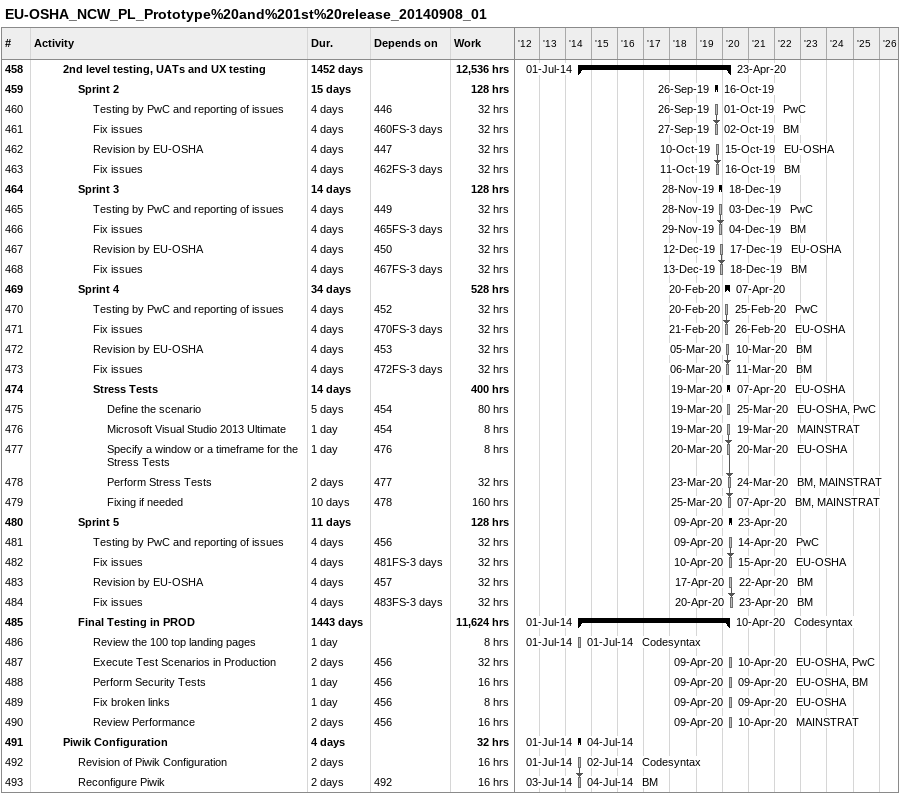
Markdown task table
EU-OSHA_NCW_PL_Prototype%20and%201st%20release_20140908_01

| ID | Level | Task | Duration | Start | Finish | Predecessors | Resources | Work (h) |
|---|---|---|---|---|---|---|---|---|
| 458 | 3 | **2nd level testing, UATs and UX testing** | 1452d | 2014-07-01 | 2020-04-23 |  |  | 12536 |
| 459 | 4 | **Sprint 2** | 15d | 2019-09-26 | 2019-10-16 |  |  | 128 |
| 460 | 5 | Testing by PwC and reporting of issues | 4d | 2019-09-26 | 2019-10-01 | 446 | PwC | 32 |
| 461 | 5 | Fix issues | 4d | 2019-09-27 | 2019-10-02 | 460FS-3d | BM | 32 |
| 462 | 5 | Revision by EU-OSHA | 4d | 2019-10-10 | 2019-10-15 | 447 | EU-OSHA | 32 |
| 463 | 5 | Fix issues | 4d | 2019-10-11 | 2019-10-16 | 462FS-3d | BM | 32 |
| 464 | 4 | **Sprint 3** | 14d | 2019-11-28 | 2019-12-18 |  |  | 128 |
| 465 | 5 | Testing by PwC and reporting of issues | 4d | 2019-11-28 | 2019-12-03 | 449 | PwC | 32 |
| 466 | 5 | Fix issues | 4d | 2019-11-29 | 2019-12-04 | 465FS-3d | BM | 32 |
| 467 | 5 | Revision by EU-OSHA | 4d | 2019-12-12 | 2019-12-17 | 450 | EU-OSHA | 32 |
| 468 | 5 | Fix issues | 4d | 2019-12-13 | 2019-12-18 | 467FS-3d | BM | 32 |
| 469 | 4 | **Sprint 4** | 34d | 2020-02-20 | 2020-04-07 |  |  | 528 |
| 470 | 5 | Testing by PwC and reporting of issues | 4d | 2020-02-20 | 2020-02-25 | 452 | PwC | 32 |
| 471 | 5 | Fix issues | 4d | 2020-02-21 | 2020-02-26 | 470FS-3d | EU-OSHA | 32 |
| 472 | 5 | Revision by EU-OSHA | 4d | 2020-03-05 | 2020-03-10 | 453 | BM | 32 |
| 473 | 5 | Fix issues | 4d | 2020-03-06 | 2020-03-11 | 472FS-3d | BM | 32 |
| 474 | 5 | **Stress Tests** | 14d | 2020-03-19 | 2020-04-07 |  | EU-OSHA | 400 |
| 475 | 6 | Define the scenario | 5d | 2020-03-19 | 2020-03-25 | 454 | EU-OSHA, PwC | 80 |
| 476 | 6 | Microsoft Visual Studio 2013 Ultimate | 1d | 2020-03-19 | 2020-03-19 | 454 | MAINSTRAT | 8 |
| 477 | 6 | Specify a window or a timeframe for the Stress Tests | 1d | 2020-03-20 | 2020-03-20 | 476 | EU-OSHA | 8 |
| 478 | 6 | Perform Stress Tests | 2d | 2020-03-23 | 2020-03-24 | 477 | BM, MAINSTRAT | 32 |
| 479 | 6 | Fixing if needed | 10d | 2020-03-25 | 2020-04-07 | 478 | BM, MAINSTRAT | 160 |
| 480 | 4 | **Sprint 5** | 11d | 2020-04-09 | 2020-04-23 |  |  | 128 |
| 481 | 5 | Testing by PwC and reporting of issues | 4d | 2020-04-09 | 2020-04-14 | 456 | PwC | 32 |
| 482 | 5 | Fix issues | 4d | 2020-04-10 | 2020-04-15 | 481FS-3d | EU-OSHA | 32 |
| 483 | 5 | Revision by EU-OSHA | 4d | 2020-04-17 | 2020-04-22 | 457 | BM | 32 |
| 484 | 5 | Fix issues | 4d | 2020-04-20 | 2020-04-23 | 483FS-3d | BM | 32 |
| 485 | 4 | **Final Testing in PROD** | 1443d | 2014-07-01 | 2020-04-10 |  | Codesyntax | 11624 |
| 486 | 5 | Review the 100 top landing pages | 1d | 2014-07-01 | 2014-07-01 |  | Codesyntax | 8 |
| 487 | 5 | Execute Test Scenarios in Production | 2d | 2020-04-09 | 2020-04-10 | 456 | EU-OSHA, PwC | 32 |
| 488 | 5 | Perform Security Tests | 1d | 2020-04-09 | 2020-04-09 | 456 | EU-OSHA, BM | 16 |
| 489 | 5 | Fix broken links | 1d | 2020-04-09 | 2020-04-09 | 456 | EU-OSHA | 8 |
| 490 | 5 | Review Performance | 2d | 2020-04-09 | 2020-04-10 | 456 | MAINSTRAT | 16 |
| 491 | 3 | **Piwik Configuration** | 4d | 2014-07-01 | 2014-07-04 |  |  | 32 |
| 492 | 4 | Revision of Piwik Configuration | 2d | 2014-07-01 | 2014-07-02 |  | Codesyntax | 16 |
| 493 | 4 | Reconfigure Piwik | 2d | 2014-07-03 | 2014-07-04 | 492 | BM | 16 |
